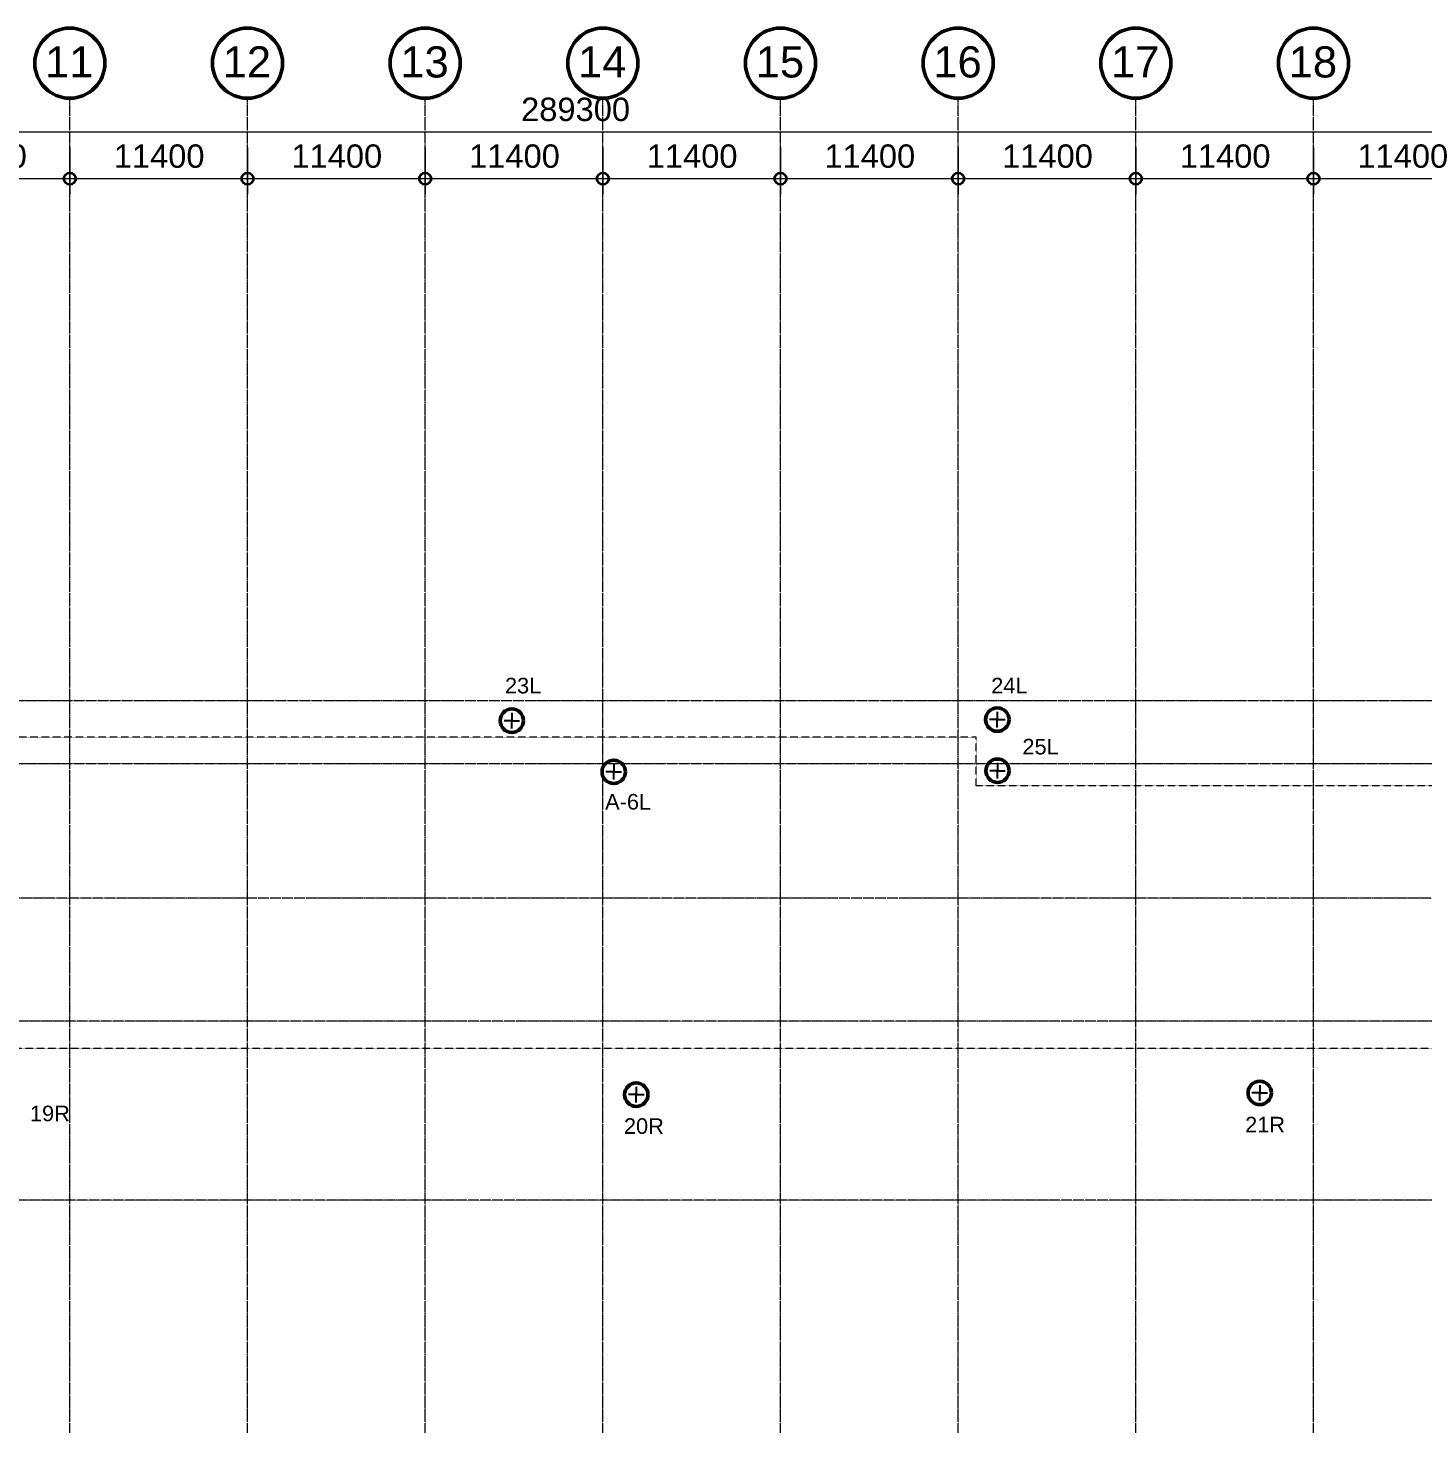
# Model space of a CAD drawing. Header units: millimetres. Extents: x 984 to 425800, y -34355 to 59419.
# Drawn here: x 212738 to 302235, y -30742 to 59419 of the extents above; entities that cross this region are included whole.
import ezdxf

# ---------------------------------------------------------------- set-up
doc = ezdxf.new("R2010")
doc.units = ezdxf.units.MM
doc.linetypes.add('DPA_Grid _ Level 100', pattern=[10, 5.5, -1.6, 1.3, -1.6])
doc.linetypes.add('DPA_Hidden 100', pattern=[7.2, 4.7, -2.5])
for name, color, linetype, lineweight in [('A-ANNO-DIMS', 1, 'Continuous', 9), ('A-ANNO-DIMS-500', 1, 'Continuous', 9), ('A-ANNO-NOTE', 3, 'Continuous', 25), ('A-DETL', 1, 'Continuous', 70), ('G-ANNO-TEXT', 3, 'Continuous', 9), ('S-GRID', 251, 'Continuous', 9), ('S-GRID-IDEN', 3, 'Continuous', 50)]:
    doc.layers.add(name, color=color, linetype=linetype, lineweight=lineweight)
doc.styles.add('Arial_2', font='arial.ttf', dxfattribs={"height": 2000})
doc.styles.add('Arial_3', font='arial.ttf', dxfattribs={"height": 1500})
doc.styles.add('Arial_4', font='arial.ttf', dxfattribs={"height": 1000})
doc.dimstyles.new('DPA-DIM-3_0_C-C', dxfattribs={"dimscale": 304.8, "dimtxt": 1530.3891, "dimasz": 2.46063, "dimexe": 3.28084, "dimexo": 0.0625, "dimgap": 0.82021, "dimtad": 1, "dimdec": 0, "dimzin": 0, "dimdsep": 46, "dimtxsty": 'Arial_3', "dimblk1": 'DOTBLANK', "dimblk2": 'DOTBLANK', "dimsah": 1, "dimcen": 0.09, "dimdle": 3.28084, "dimadec": 8, "dimazin": 0, "dimtfac": 1, "dimtdec": 4, "dimtix": 1, "dimtmove": 0, "dimatfit": 3, "dimfxl": 6.56168, "dimfxlon": 1, "dimtvp": 1, "dimtolj": 1, "dimtzin": 0, "dimarcsym": 2})

# ---------------------------------------------------------------- blocks, each defined once
blk = doc.blocks.new('Grid - 100 Scale-2291345-4110-01 GROUND LEVEL - REFLECTED CEILING PLAN')
at = {"layer": 'S-GRID-IDEN'}
blk.add_circle((0, 0), 4.5, dxfattribs=at)
blk = doc.blocks.new('DIMBLOCK1-4110-01 GROUND LEVEL - REFLECTED CEILING PLAN')
at = {"layer": 'A-ANNO-DIMS-500'}
for p, q in [((103181, 54757), (103181, 51757)), ((103181, 52757), (103181, 54757)), ((392481, 54757), (392481, 51757)), ((392481, 52757), (392481, 54757)), ((102181, 52757), (393481, 52757))]:
    blk.add_line(p, q, dxfattribs=at)
at = {"layer": 'A-ANNO-DIMS-500', "lineweight": 35}
for centre in [(103181, 52757), (392481, 52757)]:
    blk.add_circle(centre, 375, dxfattribs=at)
at = {"layer": 'A-ANNO-DIMS-500', "color": 0, "insert": (244370, 54954), "char_height": 1500, "width": 8306.48, "attachment_point": 1, "line_spacing_factor": 0.941778, "style": 'Arial_3'}
blk.add_mtext('289300', dxfattribs=at)
blk = doc.blocks.new('_DotBlank')
at = {"color": 0, "linetype": 'ByBlock', "lineweight": -2}
blk.add_line((-0.5, 0), (-1, 0), dxfattribs=at)
blk.add_circle((0, 0), 0.5, dxfattribs=at)
blk = doc.blocks.new('DIMBLOCK11-4110-01 GROUND LEVEL - REFLECTED CEILING PLAN')
at = {"layer": 'A-ANNO-DIMS-500'}
for p, q in [((204016, 51757), (204016, 48757)), ((204016, 49757), (204016, 51757)), ((215416, 51757), (215416, 48757)), ((215416, 49757), (215416, 51757)), ((204016, 49757), (215416, 49757))]:
    blk.add_line(p, q, dxfattribs=at)
at = {"layer": 'A-ANNO-DIMS-500', "lineweight": 35}
for centre in [(204016, 49757), (215416, 49757)]:
    blk.add_circle(centre, 375, dxfattribs=at)
at = {"layer": 'A-ANNO-DIMS-500', "color": 0, "insert": (206832, 51954), "char_height": 1500, "width": 6922.07, "attachment_point": 1, "line_spacing_factor": 0.941778, "style": 'Arial_3'}
blk.add_mtext('11400', dxfattribs=at)
blk = doc.blocks.new('DIMBLOCK12-4110-01 GROUND LEVEL - REFLECTED CEILING PLAN')
at = {"layer": 'A-ANNO-DIMS-500'}
for p, q in [((215416, 51757), (215416, 48757)), ((215416, 49757), (215416, 51757)), ((226816, 51757), (226816, 48757)), ((226816, 49757), (226816, 51757)), ((215416, 49757), (226816, 49757))]:
    blk.add_line(p, q, dxfattribs=at)
at = {"layer": 'A-ANNO-DIMS-500', "lineweight": 35}
for centre in [(215416, 49757), (226816, 49757)]:
    blk.add_circle(centre, 375, dxfattribs=at)
at = {"layer": 'A-ANNO-DIMS-500', "color": 0, "insert": (218232, 51954), "char_height": 1500, "width": 6922.07, "attachment_point": 1, "line_spacing_factor": 0.941778, "style": 'Arial_3'}
blk.add_mtext('11400', dxfattribs=at)
blk = doc.blocks.new('DIMBLOCK13-4110-01 GROUND LEVEL - REFLECTED CEILING PLAN')
at = {"layer": 'A-ANNO-DIMS-500'}
for p, q in [((226816, 51757), (226816, 48757)), ((226816, 49757), (226816, 51757)), ((238216, 51757), (238216, 48757)), ((238216, 49757), (238216, 51757)), ((226816, 49757), (238216, 49757))]:
    blk.add_line(p, q, dxfattribs=at)
at = {"layer": 'A-ANNO-DIMS-500', "lineweight": 35}
for centre in [(226816, 49757), (238216, 49757)]:
    blk.add_circle(centre, 375, dxfattribs=at)
at = {"layer": 'A-ANNO-DIMS-500', "color": 0, "insert": (229632, 51954), "char_height": 1500, "width": 6922.07, "attachment_point": 1, "line_spacing_factor": 0.941778, "style": 'Arial_3'}
blk.add_mtext('11400', dxfattribs=at)
blk = doc.blocks.new('DIMBLOCK14-4110-01 GROUND LEVEL - REFLECTED CEILING PLAN')
at = {"layer": 'A-ANNO-DIMS-500'}
for p, q in [((238216, 51757), (238216, 48757)), ((238216, 49757), (238216, 51757)), ((249616, 51757), (249616, 48757)), ((249616, 49757), (249616, 51757)), ((238216, 49757), (249616, 49757))]:
    blk.add_line(p, q, dxfattribs=at)
at = {"layer": 'A-ANNO-DIMS-500', "lineweight": 35}
for centre in [(238216, 49757), (249616, 49757)]:
    blk.add_circle(centre, 375, dxfattribs=at)
at = {"layer": 'A-ANNO-DIMS-500', "color": 0, "insert": (241032, 51954), "char_height": 1500, "width": 6922.07, "attachment_point": 1, "line_spacing_factor": 0.941778, "style": 'Arial_3'}
blk.add_mtext('11400', dxfattribs=at)
blk = doc.blocks.new('DIMBLOCK15-4110-01 GROUND LEVEL - REFLECTED CEILING PLAN')
at = {"layer": 'A-ANNO-DIMS-500'}
for p, q in [((249616, 51757), (249616, 48757)), ((249616, 49757), (249616, 51757)), ((261016, 51757), (261016, 48757)), ((261016, 49757), (261016, 51757)), ((249616, 49757), (261016, 49757))]:
    blk.add_line(p, q, dxfattribs=at)
at = {"layer": 'A-ANNO-DIMS-500', "lineweight": 35}
for centre in [(249616, 49757), (261016, 49757)]:
    blk.add_circle(centre, 375, dxfattribs=at)
at = {"layer": 'A-ANNO-DIMS-500', "color": 0, "insert": (252432, 51954), "char_height": 1500, "width": 6922.07, "attachment_point": 1, "line_spacing_factor": 0.941778, "style": 'Arial_3'}
blk.add_mtext('11400', dxfattribs=at)
blk = doc.blocks.new('DIMBLOCK16-4110-01 GROUND LEVEL - REFLECTED CEILING PLAN')
at = {"layer": 'A-ANNO-DIMS-500'}
for p, q in [((261016, 51757), (261016, 48757)), ((261016, 49757), (261016, 51757)), ((272416, 51757), (272416, 48757)), ((272416, 49757), (272416, 51757)), ((261016, 49757), (272416, 49757))]:
    blk.add_line(p, q, dxfattribs=at)
at = {"layer": 'A-ANNO-DIMS-500', "lineweight": 35}
for centre in [(261016, 49757), (272416, 49757)]:
    blk.add_circle(centre, 375, dxfattribs=at)
at = {"layer": 'A-ANNO-DIMS-500', "color": 0, "insert": (263832, 51954), "char_height": 1500, "width": 6922.07, "attachment_point": 1, "line_spacing_factor": 0.941778, "style": 'Arial_3'}
blk.add_mtext('11400', dxfattribs=at)
blk = doc.blocks.new('DIMBLOCK17-4110-01 GROUND LEVEL - REFLECTED CEILING PLAN')
at = {"layer": 'A-ANNO-DIMS-500'}
for p, q in [((272416, 51757), (272416, 48757)), ((272416, 49757), (272416, 51757)), ((283816, 51757), (283816, 48757)), ((283816, 49757), (283816, 51757)), ((272416, 49757), (283816, 49757))]:
    blk.add_line(p, q, dxfattribs=at)
at = {"layer": 'A-ANNO-DIMS-500', "lineweight": 35}
for centre in [(272416, 49757), (283816, 49757)]:
    blk.add_circle(centre, 375, dxfattribs=at)
at = {"layer": 'A-ANNO-DIMS-500', "color": 0, "insert": (275232, 51954), "char_height": 1500, "width": 6922.07, "attachment_point": 1, "line_spacing_factor": 0.941778, "style": 'Arial_3'}
blk.add_mtext('11400', dxfattribs=at)
blk = doc.blocks.new('DIMBLOCK18-4110-01 GROUND LEVEL - REFLECTED CEILING PLAN')
at = {"layer": 'A-ANNO-DIMS-500'}
for p, q in [((283816, 51757), (283816, 48757)), ((283816, 49757), (283816, 51757)), ((295216, 51757), (295216, 48757)), ((295216, 49757), (295216, 51757)), ((283816, 49757), (295216, 49757))]:
    blk.add_line(p, q, dxfattribs=at)
at = {"layer": 'A-ANNO-DIMS-500', "lineweight": 35}
for centre in [(283816, 49757), (295216, 49757)]:
    blk.add_circle(centre, 375, dxfattribs=at)
at = {"layer": 'A-ANNO-DIMS-500', "color": 0, "insert": (286632, 51954), "char_height": 1500, "width": 6922.07, "attachment_point": 1, "line_spacing_factor": 0.941778, "style": 'Arial_3'}
blk.add_mtext('11400', dxfattribs=at)
blk = doc.blocks.new('DIMBLOCK19-4110-01 GROUND LEVEL - REFLECTED CEILING PLAN')
at = {"layer": 'A-ANNO-DIMS-500'}
for p, q in [((295216, 51757), (295216, 48757)), ((295216, 49757), (295216, 51757)), ((306616, 51757), (306616, 48757)), ((306616, 49757), (306616, 51757)), ((295216, 49757), (306616, 49757))]:
    blk.add_line(p, q, dxfattribs=at)
at = {"layer": 'A-ANNO-DIMS-500', "lineweight": 35}
for centre in [(295216, 49757), (306616, 49757)]:
    blk.add_circle(centre, 375, dxfattribs=at)
at = {"layer": 'A-ANNO-DIMS-500', "color": 0, "insert": (298032, 51954), "char_height": 1500, "width": 6922.07, "attachment_point": 1, "line_spacing_factor": 0.941778, "style": 'Arial_3'}
blk.add_mtext('11400', dxfattribs=at)
blk = doc.blocks.new('DPA_GM_ROW_Node - Small-3986038-4110-01 GROUND LEVEL - REFLECTED CEILING PLAN')
at = {"layer": 'A-ANNO-NOTE'}
for p, q in [((0, 0), (-1, 0)), ((0, 1), (0, 0)), ((0, 0), (1, 0)), ((0, -1), (0, 0))]:
    blk.add_line(p, q, dxfattribs=at)
at = {"layer": 'A-ANNO-NOTE', "lineweight": 50}
blk.add_circle((0, 0), 1.5, dxfattribs=at)

msp = doc.modelspace()

# ---------------------------------------------------------------- linework, layer by layer
at = {"layer": 'A-DETL', "linetype": 'DPA_Hidden 100', "lineweight": 9}
for p, q in [((273577, 13914), (169690.8, 13914)), ((273577, 10779), (273577, 13914)), ((364777.3, 10779), (273577, 10779)), ((149317.7, -6041), (317960.8, -6041))]:
    msp.add_line(p, q, dxfattribs=at)
at = {"layer": 'S-GRID', "linetype": 'DPA_Grid _ Level 100'}
for p, q in [((215415.8, -30742.3), (215415.8, 54919.2)), ((226815.8, -30742.3), (226815.8, 54919.2)), ((238215.8, -30742.3), (238215.8, 54919.2)), ((249615.8, -30742.3), (249615.8, 54919.2)), ((261015.8, -30742.3), (261015.8, 54919.2)), ((272415.8, -30742.3), (272415.8, 54919.2)), ((283815.8, -30742.3), (283815.8, 54919.2)), ((295215.8, -30742.3), (295215.8, 54919.2)), ((415577.1, 16252), (62413.8, 16252)), ((415577.1, 12194), (59238.8, 12194)), ((414674.9, 3579), (59238.8, 3579)), ((413949.6, -4321), (59238.8, -4321)), ((413949.6, -15796), (59238.8, -15796))]:
    msp.add_line(p, q, dxfattribs=at)

# ---------------------------------------------------------------- block references
at = {"layer": 'A-ANNO-NOTE', "xscale": 500, "yscale": 500, "zscale": 500}
for p in [(243777, 14968.4), (274927.7, 15039.1), (250313.3, 11686.1), (274937.5, 11758.7), (251763.3, -9033.4), (291763.2, -8921.5)]:
    msp.add_blockref('DPA_GM_ROW_Node - Small-3986038-4110-01 GROUND LEVEL - REFLECTED CEILING PLAN', p, dxfattribs=at)
at = {"layer": 'S-GRID-IDEN', "xscale": 499.9999999999995, "yscale": 499.9999999999995, "zscale": 499.9999999999995}
for p in [(215415.8, 57169.2), (226815.8, 57169.2), (238215.8, 57169.2), (249615.8, 57169.2), (261015.8, 57169.2), (272415.8, 57169.2), (283815.8, 57169.2), (295215.8, 57169.2)]:
    msp.add_blockref('Grid - 100 Scale-2291345-4110-01 GROUND LEVEL - REFLECTED CEILING PLAN', p, dxfattribs=at)

# ---------------------------------------------------------------- texts
at = {"layer": 'G-ANNO-TEXT', "color": 7, "char_height": 1000, "attachment_point": 1, "style": 'Arial_4'}
for s, insert, width in [('23L', (243335.1, 17719.8), 2886.075), ('24L', (274536.3, 17719.8), 2886.075), ('25L', (276537.4, 13802.6), 2886.075), ('A-6L', (249762.5, 10263.6), 3647.678), ('19R', (212855.9, -9740), 3166.666), ('20R', (250969.5, -10548.8), 3166.666), ('21R', (290826.4, -10455.6), 3166.666)]:
    msp.add_mtext(s, dxfattribs=dict(at, insert=insert, width=width))
at = {"layer": 'S-GRID-IDEN', "lineweight": 9, "char_height": 2000, "width": 3767.931, "attachment_point": 1, "style": 'Arial_2'}
for s, insert in [('11', (213821.8, 58248.7)), ('12', (225221.8, 58248.7)), ('13', (236621.8, 58248.7)), ('14', (248021.8, 58248.7)), ('15', (259421.8, 58248.7)), ('16', (270821.8, 58248.7)), ('17', (282221.8, 58248.7)), ('18', (293621.8, 58248.7))]:
    msp.add_mtext(s, dxfattribs=dict(at, insert=insert))

# ---------------------------------------------------------------- dimensions: what is measured, and where the dimension line sits
at = {"layer": 'A-ANNO-DIMS'}
for base, p1, p2, override, picture, middle in [((392480.8, 52757), (103180.8, 54757), (392480.8, 54757), {"dimpost": '<>', "dimfxl": 289300}, 'DIMBLOCK1-4110-01 GROUND LEVEL - REFLECTED CEILING PLAN', (247830.8, 53773.4)), ((215415.8, 49757), (204015.8, 51757), (215415.8, 51757), {"dimpost": '<>', "dimfxl": 11400}, 'DIMBLOCK11-4110-01 GROUND LEVEL - REFLECTED CEILING PLAN', (209715.8, 50772.9)), ((226815.8, 49757), (215415.8, 51757), (226815.8, 51757), {"dimpost": '<>', "dimfxl": 11400}, 'DIMBLOCK12-4110-01 GROUND LEVEL - REFLECTED CEILING PLAN', (221115.8, 50772.9)), ((238215.8, 49757), (226815.8, 51757), (238215.8, 51757), {"dimpost": '<>', "dimfxl": 11400}, 'DIMBLOCK13-4110-01 GROUND LEVEL - REFLECTED CEILING PLAN', (232515.8, 50772.9)), ((249615.8, 49757), (238215.8, 51757), (249615.8, 51757), {"dimpost": '<>', "dimfxl": 11400}, 'DIMBLOCK14-4110-01 GROUND LEVEL - REFLECTED CEILING PLAN', (243915.8, 50772.9)), ((261015.8, 49757), (249615.8, 51757), (261015.8, 51757), {"dimpost": '<>', "dimfxl": 11400}, 'DIMBLOCK15-4110-01 GROUND LEVEL - REFLECTED CEILING PLAN', (255315.8, 50772.9)), ((272415.8, 49757), (261015.8, 51757), (272415.8, 51757), {"dimpost": '<>', "dimfxl": 11400}, 'DIMBLOCK16-4110-01 GROUND LEVEL - REFLECTED CEILING PLAN', (266715.8, 50772.9)), ((283815.8, 49757), (272415.8, 51757), (283815.8, 51757), {"dimpost": '<>', "dimfxl": 11400}, 'DIMBLOCK17-4110-01 GROUND LEVEL - REFLECTED CEILING PLAN', (278115.8, 50772.9)), ((295215.8, 49757), (283815.8, 51757), (295215.8, 51757), {"dimpost": '<>', "dimfxl": 11400}, 'DIMBLOCK18-4110-01 GROUND LEVEL - REFLECTED CEILING PLAN', (289515.8, 50772.9)), ((306615.8, 49757), (295215.8, 51757), (306615.8, 51757), {"dimpost": '<>', "dimfxl": 11400}, 'DIMBLOCK19-4110-01 GROUND LEVEL - REFLECTED CEILING PLAN', (300915.8, 50772.9))]:
    dim = msp.add_linear_dim(base=base, p1=p1, p2=p2, dimstyle='DPA-DIM-3_0_C-C', override=override, dxfattribs=at)
    dim.commit()
    dim.dimension.update_dxf_attribs({"geometry": picture, "text_midpoint": middle})

doc.saveas('drawing.dxf')
